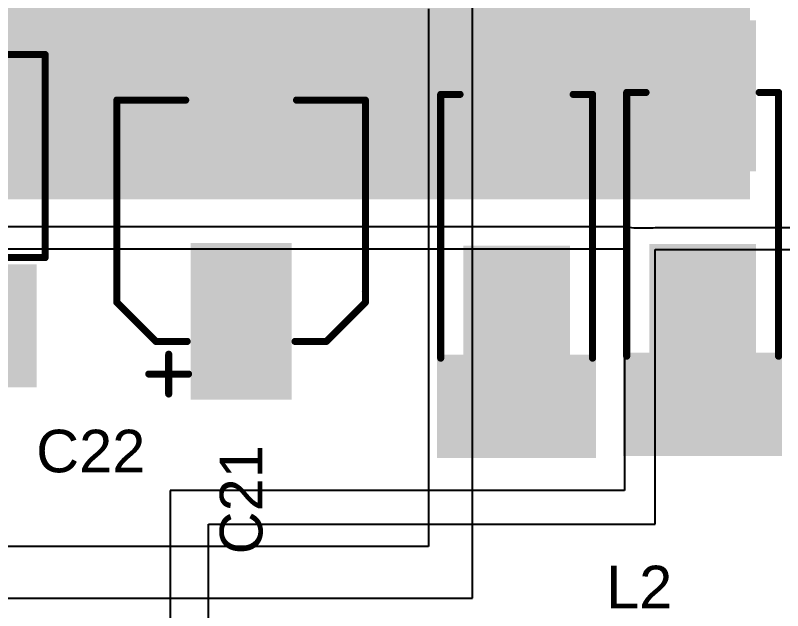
# Model space of a CAD drawing. Header units: inches. Extents: x -36 to 349, y -11 to 240.
# Drawn here: x 68.77 to 82.49, y 3.51 to 14.17 of the extents above; entities that cross this region are included whole.
import ezdxf

# ---------------------------------------------------------------- set-up
doc = ezdxf.new("R2010")
doc.units = ezdxf.units.IN
for name, color, linetype in [('Layer 2', 76, 'Continuous'), ('Top Layer', 1, 'Continuous'), ('Top Overlay', 2, 'Continuous'), ('Top Paste', 8, 'Continuous'), ('Top Solder', 216, 'Continuous')]:
    doc.layers.add(name, color=color, linetype=linetype)
doc.styles.add('Arial', font='', dxfattribs={"height": 0.2})
doc.styles.get('Arial').set_extended_font_data('Arial')

# ---------------------------------------------------------------- blocks, each defined once
blk = doc.blocks.new('SOT__223_162')
at = {"layer": 'Top Layer'}
for points in [[(-1.9, 4.05), (1.9, 4.05), (1.9, 2.05), (-1.9, 2.05)], [(-3.05, -2.05), (-1.55, -2.05), (-1.55, -4.05), (-3.05, -4.05)], [(-0.75, -2.05), (0.75, -2.05), (0.75, -4.05), (-0.75, -4.05)], [(1.55, -2.05), (3.05, -2.05), (3.05, -4.05), (1.55, -4.05)]]:
    blk.add_hatch(color=1, dxfattribs=at).paths.add_polyline_path(points)
at = {"layer": 'Top Paste'}
for points in [[(-1.9, 4.05), (1.9, 4.05), (1.9, 2.05), (-1.9, 2.05)], [(-3.05, -2.05), (-1.55, -2.05), (-1.55, -4.05), (-3.05, -4.05)], [(-0.75, -2.05), (0.75, -2.05), (0.75, -4.05), (-0.75, -4.05)], [(1.55, -2.05), (3.05, -2.05), (3.05, -4.05), (1.55, -4.05)]]:
    blk.add_hatch(color=8, dxfattribs=at).paths.add_polyline_path(points)
at = {"layer": 'Top Solder'}
for points in [[(-2.002, 4.152), (2.002, 4.152), (2.002, 1.948), (-2.002, 1.948)], [(-3.152, -1.948), (-1.448, -1.948), (-1.448, -4.152), (-3.152, -4.152)], [(-0.852, -1.948), (0.852, -1.948), (0.852, -4.152), (-0.852, -4.152)], [(1.448, -1.948), (3.152, -1.948), (3.152, -4.152), (1.448, -4.152)]]:
    blk.add_hatch(color=216, dxfattribs=at).paths.add_polyline_path(points)
at = {"layer": 'Top Overlay'}
for points in [[(-3.302, -1.829, 0.127, 0.127, 0), (-3.302, 1.803, 0.127, 0.127, 0)], [(-3.302, 1.803, 0.127, 0.127, 0), (3.302, 1.803, 0.127, 0.127, 0)], [(3.302, -1.829, 0.127, 0.127, 0), (3.302, 1.803, 0.127, 0.127, 0)], [(-3.302, -1.829, 0.127, 0.127, 0), (3.302, -1.829, 0.127, 0.127, 0)], [(-3.353, -3.2, 0.2, 0.2, 0), (-3.353, -2.946, 0.2, 0.2, 0)], [(-3.353, -2.946, 0.2, 0.2, 0), (-3.226, -3.073, 0.2, 0.2, 0)], [(-3.353, -3.2, 0.2, 0.2, 0), (-3.226, -3.073, 0.2, 0.2, 0)]]:
    blk.add_lwpolyline(points, format="xyseb", dxfattribs=at)
for points in [[(-3.334, 1.803, 0.0635, 0.0635, 1), (-3.27, 1.803, 0.0635, 0.0635, 1)], [(-3.334, 1.803, 0.0635, 0.0635, 1), (-3.27, 1.803, 0.0635, 0.0635, 1)], [(3.27, 1.803, 0.0635, 0.0635, 1), (3.334, 1.803, 0.0635, 0.0635, 1)], [(3.27, 1.803, 0.0635, 0.0635, 1), (3.334, 1.803, 0.0635, 0.0635, 1)], [(-3.334, -1.829, 0.0635, 0.0635, 1), (-3.27, -1.829, 0.0635, 0.0635, 1)], [(-3.334, -1.829, 0.0635, 0.0635, 1), (-3.27, -1.829, 0.0635, 0.0635, 1)], [(3.27, -1.829, 0.0635, 0.0635, 1), (3.334, -1.829, 0.0635, 0.0635, 1)], [(3.27, -1.829, 0.0635, 0.0635, 1), (3.334, -1.829, 0.0635, 0.0635, 1)], [(-3.403, -2.946, 0.1, 0.1, 1), (-3.303, -2.946, 0.1, 0.1, 1)], [(-3.403, -2.946, 0.1, 0.1, 1), (-3.303, -2.946, 0.1, 0.1, 1)], [(-3.276, -3.073, 0.1, 0.1, 1), (-3.176, -3.073, 0.1, 0.1, 1)], [(-3.276, -3.073, 0.1, 0.1, 1), (-3.176, -3.073, 0.1, 0.1, 1)], [(-3.403, -3.2, 0.1, 0.1, 1), (-3.303, -3.2, 0.1, 0.1, 1)], [(-3.403, -3.2, 0.1, 0.1, 1), (-3.303, -3.2, 0.1, 0.1, 1)]]:
    blk.add_lwpolyline(points, format="xyseb", close=True, dxfattribs=at)
blk = doc.blocks.new('SMA_395')
at = {"layer": 'Top Layer'}
for points in [[(-3.25, 0.85), (-0.75, 0.85), (-0.75, -0.85), (-3.25, -0.85)], [(0.75, 0.85), (3.25, 0.85), (3.25, -0.85), (0.75, -0.85)]]:
    blk.add_hatch(color=1, dxfattribs=at).paths.add_polyline_path(points)
at = {"layer": 'Top Overlay'}
for points in [[(-4.445, -1.422), (-3.278, -1.422), (-3.278, 1.422), (-4.445, 1.422)], [(-3.3, 0.924), (-2.596, 0.924), (-2.596, 1.422), (-3.3, 1.422)], [(-3.3, -1.422), (-2.596, -1.422), (-2.596, -0.924), (-3.3, -0.924)]]:
    blk.add_hatch(color=2, dxfattribs=at).paths.add_polyline_path(points)
at = {"layer": 'Top Paste'}
for points in [[(-3.25, 0.85), (-0.75, 0.85), (-0.75, -0.85), (-3.25, -0.85)], [(0.75, 0.85), (3.25, 0.85), (3.25, -0.85), (0.75, -0.85)]]:
    blk.add_hatch(color=8, dxfattribs=at).paths.add_polyline_path(points)
at = {"layer": 'Top Solder'}
for points in [[(-3.352, 0.952), (-0.648, 0.952), (-0.648, -0.952), (-3.352, -0.952)], [(0.648, 0.952), (3.352, 0.952), (3.352, -0.952), (0.648, -0.952)]]:
    blk.add_hatch(color=216, dxfattribs=at).paths.add_polyline_path(points)
at = {"layer": 'Top Overlay'}
for points in [[(-2.658, 1.358, 0.127, 0.127, 0), (2.061, 1.358, 0.127, 0.127, 0)], [(2.061, 1.358, 0.127, 0.127, 0), (2.061, 1.012, 0.127, 0.127, 0)], [(2.061, -1.012, 0.127, 0.127, 0), (2.061, -1.358, 0.127, 0.127, 0)], [(-2.658, -1.358, 0.127, 0.127, 0), (2.061, -1.358, 0.127, 0.127, 0)]]:
    blk.add_lwpolyline(points, format="xyseb", dxfattribs=at)
for points in [[(-2.69, 1.358, 0.0635, 0.0635, 1), (-2.626, 1.358, 0.0635, 0.0635, 1)], [(2.029, 1.358, 0.0635, 0.0635, 1), (2.093, 1.358, 0.0635, 0.0635, 1)], [(2.029, 1.358, 0.0635, 0.0635, 1), (2.093, 1.358, 0.0635, 0.0635, 1)], [(2.029, 1.012, 0.0635, 0.0635, 1), (2.093, 1.012, 0.0635, 0.0635, 1)], [(2.029, -1.012, 0.0635, 0.0635, 1), (2.093, -1.012, 0.0635, 0.0635, 1)], [(-2.69, -1.358, 0.0635, 0.0635, 1), (-2.626, -1.358, 0.0635, 0.0635, 1)], [(2.029, -1.358, 0.0635, 0.0635, 1), (2.093, -1.358, 0.0635, 0.0635, 1)], [(2.029, -1.358, 0.0635, 0.0635, 1), (2.093, -1.358, 0.0635, 0.0635, 1)]]:
    blk.add_lwpolyline(points, format="xyseb", close=True, dxfattribs=at)
blk = doc.blocks.new('SMA_396')
at = {"layer": 'Top Layer'}
for points in [[(-3.25, 0.85), (-0.75, 0.85), (-0.75, -0.85), (-3.25, -0.85)], [(0.75, 0.85), (3.25, 0.85), (3.25, -0.85), (0.75, -0.85)]]:
    blk.add_hatch(color=1, dxfattribs=at).paths.add_polyline_path(points)
at = {"layer": 'Top Overlay'}
for points in [[(-4.445, -1.422), (-3.278, -1.422), (-3.278, 1.422), (-4.445, 1.422)], [(-3.3, 0.924), (-2.596, 0.924), (-2.596, 1.422), (-3.3, 1.422)], [(-3.3, -1.422), (-2.596, -1.422), (-2.596, -0.924), (-3.3, -0.924)]]:
    blk.add_hatch(color=2, dxfattribs=at).paths.add_polyline_path(points)
at = {"layer": 'Top Paste'}
for points in [[(-3.25, 0.85), (-0.75, 0.85), (-0.75, -0.85), (-3.25, -0.85)], [(0.75, 0.85), (3.25, 0.85), (3.25, -0.85), (0.75, -0.85)]]:
    blk.add_hatch(color=8, dxfattribs=at).paths.add_polyline_path(points)
at = {"layer": 'Top Solder'}
for points in [[(-3.352, 0.952), (-0.648, 0.952), (-0.648, -0.952), (-3.352, -0.952)], [(0.648, 0.952), (3.352, 0.952), (3.352, -0.952), (0.648, -0.952)]]:
    blk.add_hatch(color=216, dxfattribs=at).paths.add_polyline_path(points)
at = {"layer": 'Top Overlay'}
for points in [[(-2.658, 1.358, 0.127, 0.127, 0), (2.061, 1.358, 0.127, 0.127, 0)], [(2.061, 1.358, 0.127, 0.127, 0), (2.061, 1.012, 0.127, 0.127, 0)], [(2.061, -1.012, 0.127, 0.127, 0), (2.061, -1.358, 0.127, 0.127, 0)], [(2.061, -1.358, 0.127, 0.127, 0), (-2.658, -1.358, 0.127, 0.127, 0)]]:
    blk.add_lwpolyline(points, format="xyseb", dxfattribs=at)
for points in [[(-2.69, 1.358, 0.0635, 0.0635, 1), (-2.626, 1.358, 0.0635, 0.0635, 1)], [(2.029, 1.358, 0.0635, 0.0635, 1), (2.093, 1.358, 0.0635, 0.0635, 1)], [(2.029, 1.358, 0.0635, 0.0635, 1), (2.093, 1.358, 0.0635, 0.0635, 1)], [(2.029, 1.012, 0.0635, 0.0635, 1), (2.093, 1.012, 0.0635, 0.0635, 1)], [(2.029, -1.012, 0.0635, 0.0635, 1), (2.093, -1.012, 0.0635, 0.0635, 1)], [(-2.69, -1.358, 0.0635, 0.0635, 1), (-2.626, -1.358, 0.0635, 0.0635, 1)], [(2.029, -1.358, 0.0635, 0.0635, 1), (2.093, -1.358, 0.0635, 0.0635, 1)], [(2.029, -1.358, 0.0635, 0.0635, 1), (2.093, -1.358, 0.0635, 0.0635, 1)]]:
    blk.add_lwpolyline(points, format="xyseb", close=True, dxfattribs=at)
blk = doc.blocks.new('RVT1E100M0405__485')
at = {"layer": 'Top Layer'}
for points in [[(-3.1, 0.8), (-0.5, 0.8), (-0.5, -0.8), (-3.1, -0.8)], [(0.5, 0.8), (3.1, 0.8), (3.1, -0.8), (0.5, -0.8)]]:
    blk.add_hatch(color=1, dxfattribs=at).paths.add_polyline_path(points)
at = {"layer": 'Top Paste'}
for points in [[(-3.1, 0.8), (-0.5, 0.8), (-0.5, -0.8), (-3.1, -0.8)], [(0.5, 0.8), (3.1, 0.8), (3.1, -0.8), (0.5, -0.8)]]:
    blk.add_hatch(color=8, dxfattribs=at).paths.add_polyline_path(points)
at = {"layer": 'Top Solder'}
for points in [[(-3.202, 0.902), (-0.398, 0.902), (-0.398, -0.902), (-3.202, -0.902)], [(0.398, 0.902), (3.202, 0.902), (3.202, -0.902), (0.398, -0.902)]]:
    blk.add_hatch(color=216, dxfattribs=at).paths.add_polyline_path(points)
at = {"layer": 'Top Overlay'}
for points in [[(-1.46, 2.223, 0.127, 0.127, 0), (-2.159, 1.524, 0.127, 0.127, 0)], [(-1.46, 2.223, 0.127, 0.127, 0), (-1.27, 2.223, 0.127, 0.127, 0)], [(-1.27, 2.223, 0.127, 0.127, 0), (2.159, 2.223, 0.127, 0.127, 0)], [(2.159, 2.223, 0.127, 0.127, 0), (2.159, 0.991, 0.127, 0.127, 0)], [(-2.743, 1.651, 0.127, 0.127, 0), (-2.743, 0.94, 0.127, 0.127, 0)], [(-2.159, 1.524, 0.127, 0.127, 0), (-2.159, 0.965, 0.127, 0.127, 0)], [(-3.099, 1.295, 0.127, 0.127, 0), (-2.388, 1.295, 0.127, 0.127, 0)], [(-2.159, -0.965, 0.127, 0.127, 0), (-2.159, -1.524, 0.127, 0.127, 0)], [(2.159, -0.991, 0.127, 0.127, 0), (2.159, -2.223, 0.127, 0.127, 0)], [(-2.159, -1.524, 0.127, 0.127, 0), (-1.46, -2.223, 0.127, 0.127, 0)], [(-1.46, -2.223, 0.127, 0.127, 0), (-1.27, -2.223, 0.127, 0.127, 0)], [(-1.27, -2.223, 0.127, 0.127, 0), (2.159, -2.223, 0.127, 0.127, 0)]]:
    blk.add_lwpolyline(points, format="xyseb", dxfattribs=at)
for points in [[(-1.492, 2.223, 0.0635, 0.0635, 1), (-1.429, 2.223, 0.0635, 0.0635, 1)], [(-1.492, 2.223, 0.0635, 0.0635, 1), (-1.429, 2.223, 0.0635, 0.0635, 1)], [(-1.302, 2.223, 0.0635, 0.0635, 1), (-1.238, 2.223, 0.0635, 0.0635, 1)], [(-1.302, 2.223, 0.0635, 0.0635, 1), (-1.238, 2.223, 0.0635, 0.0635, 1)], [(2.127, 2.223, 0.0635, 0.0635, 1), (2.191, 2.223, 0.0635, 0.0635, 1)], [(2.127, 2.223, 0.0635, 0.0635, 1), (2.191, 2.223, 0.0635, 0.0635, 1)], [(-2.775, 1.651, 0.0635, 0.0635, 1), (-2.711, 1.651, 0.0635, 0.0635, 1)], [(-2.191, 1.524, 0.0635, 0.0635, 1), (-2.127, 1.524, 0.0635, 0.0635, 1)], [(-2.191, 1.524, 0.0635, 0.0635, 1), (-2.127, 1.524, 0.0635, 0.0635, 1)], [(-3.131, 1.295, 0.0635, 0.0635, 1), (-3.067, 1.295, 0.0635, 0.0635, 1)], [(-2.419, 1.295, 0.0635, 0.0635, 1), (-2.356, 1.295, 0.0635, 0.0635, 1)], [(-2.775, 0.94, 0.0635, 0.0635, 1), (-2.711, 0.94, 0.0635, 0.0635, 1)], [(-2.191, 0.965, 0.0635, 0.0635, 1), (-2.127, 0.965, 0.0635, 0.0635, 1)], [(2.127, 0.991, 0.0635, 0.0635, 1), (2.191, 0.991, 0.0635, 0.0635, 1)], [(-2.191, -0.965, 0.0635, 0.0635, 1), (-2.127, -0.965, 0.0635, 0.0635, 1)], [(2.127, -0.991, 0.0635, 0.0635, 1), (2.191, -0.991, 0.0635, 0.0635, 1)], [(-2.191, -1.524, 0.0635, 0.0635, 1), (-2.127, -1.524, 0.0635, 0.0635, 1)], [(-2.191, -1.524, 0.0635, 0.0635, 1), (-2.127, -1.524, 0.0635, 0.0635, 1)], [(-1.492, -2.223, 0.0635, 0.0635, 1), (-1.429, -2.223, 0.0635, 0.0635, 1)], [(-1.492, -2.223, 0.0635, 0.0635, 1), (-1.429, -2.223, 0.0635, 0.0635, 1)], [(-1.302, -2.223, 0.0635, 0.0635, 1), (-1.238, -2.223, 0.0635, 0.0635, 1)], [(-1.302, -2.223, 0.0635, 0.0635, 1), (-1.238, -2.223, 0.0635, 0.0635, 1)], [(2.127, -2.223, 0.0635, 0.0635, 1), (2.191, -2.223, 0.0635, 0.0635, 1)], [(2.127, -2.223, 0.0635, 0.0635, 1), (2.191, -2.223, 0.0635, 0.0635, 1)]]:
    blk.add_lwpolyline(points, format="xyseb", close=True, dxfattribs=at)

msp = doc.modelspace()

# ---------------------------------------------------------------- hatches: boundary and pattern name
at = {"layer": 'Top Layer'}
msp.add_hatch(color=1, dxfattribs=at).paths.add_polyline_path([(68.298, 10.871), (81.91, 10.871), (81.91, 16.713), (68.298, 16.713)])

# ---------------------------------------------------------------- linework, layer by layer
at = {"layer": 'Layer 2'}
for p, q in [((76.946, 3.74), (76.946, 14.585)), ((76.158, 14.285), (76.158, 4.664)), ((76.158, 4.664), (47.92, 4.664)), ((47.816, 3.74), (76.946, 3.74))]:
    msp.add_line(p, q, dxfattribs=at)
at = {"layer": 'Top Layer'}
for p, q in [((79.663, 10.379), (68.213, 10.379)), ((79.829, 10.356), (79.663, 10.379)), ((80.173, 10.356), (79.829, 10.356)), ((79.829, 10.356), (79.829, 10.356)), ((80.21, 10.364), (80.173, 10.356)), ((82.669, 10.364), (80.21, 10.364)), ((67.548, 9.99), (79.663, 9.99)), ((79.663, 9.99), (79.663, 5.664)), ((80.21, 5.059), (80.21, 9.975)), ((80.21, 9.975), (82.669, 9.975)), ((79.663, 5.664), (71.535, 5.664)), ((71.535, 5.664), (71.535, -1.829)), ((72.221, -1.317), (72.221, 5.059)), ((72.221, 5.059), (80.21, 5.059))]:
    msp.add_line(p, q, dxfattribs=at)

# ---------------------------------------------------------------- block references
msp.add_blockref('SOT__223_162', (65.998, 11.661))
at = {"rotation": 90}
for name, p in [('SMA_395', (77.733, 10.69)), ('SMA_396', (81.06, 10.725)), ('RVT1E100M0405__485', (72.805, 10.49))]:
    msp.add_blockref(name, p, dxfattribs=at)

# ---------------------------------------------------------------- texts
at = {"layer": 'Top Overlay', "style": 'Arial'}
for s, p in [('C22', (69.139, 5.989)), ('L2', (79.333, 3.556))]:
    msp.add_text(s, height=0.762, dxfattribs=at).set_placement(p)
msp.add_text('C21', height=0.762, rotation=90, dxfattribs=at).set_placement((73.186, 4.521))

doc.saveas('drawing.dxf')
